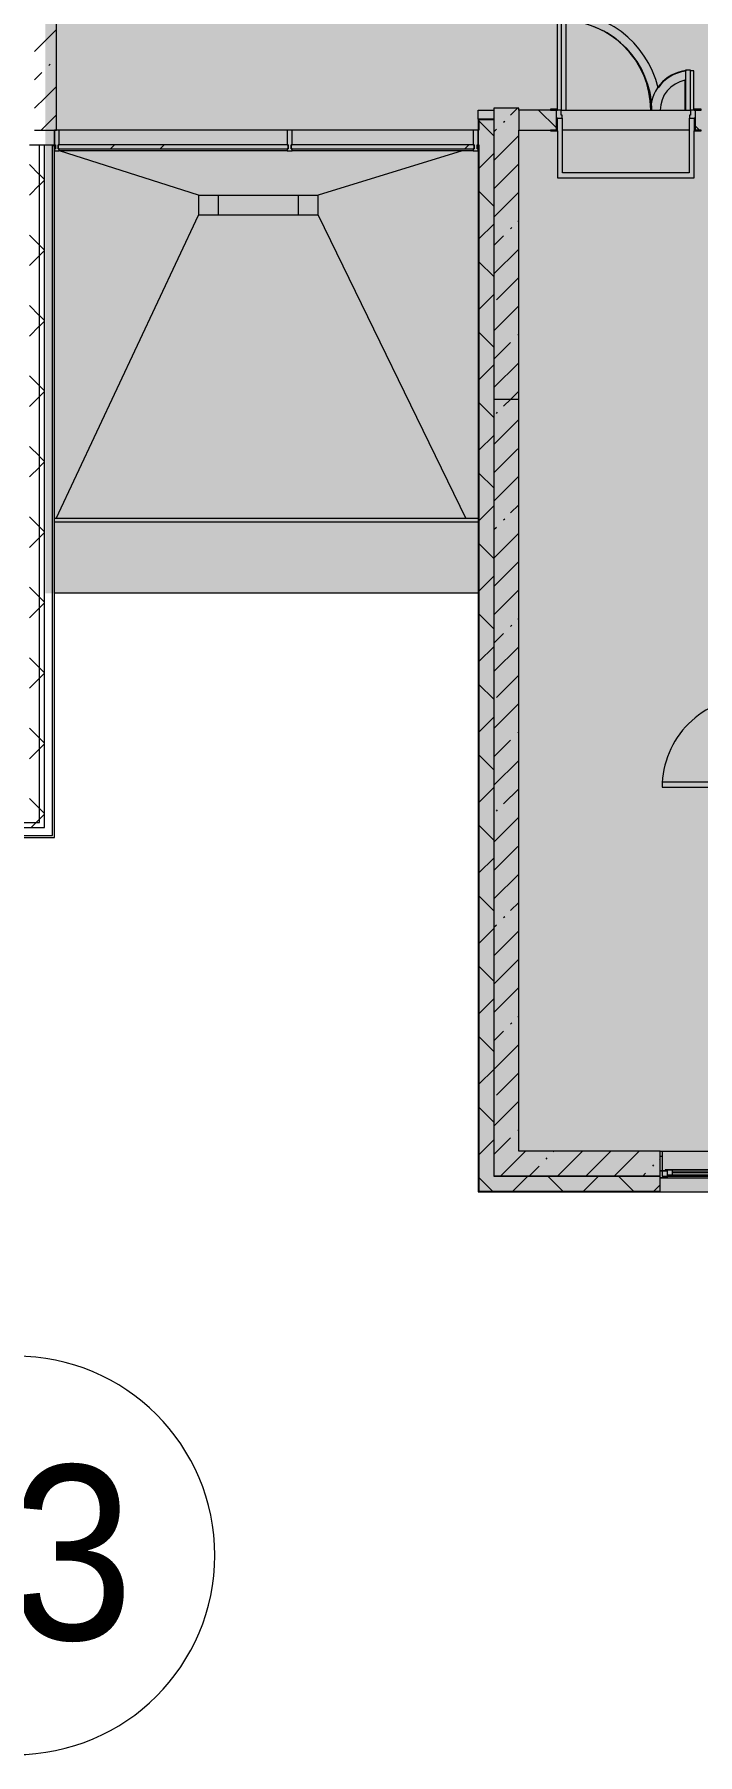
# Model space of a CAD drawing. Header units: millimetres. Extents: x -6228 to 200708, y -8553 to 29014.
# Drawn here: x 84750 to 91405, y -5906 to 11360 of the extents above; entities that cross this region are included whole.
import ezdxf

# ---------------------------------------------------------------- set-up
doc = ezdxf.new("R2010")
doc.units = ezdxf.units.MM
doc.layers.add('A-DETL-GENF-1', color=7, linetype='Continuous', lineweight=9, true_color=0xc0c0c0, transparency=0.4)
for name, color, linetype, lineweight, true_color in [('A-DOOR-1', 7, 'Continuous', 5, 0xb7b7b7), ('A-DOOR-2', 7, 'Continuous', 5, 0xe2e2e2), ('A-DOOR-FRAM-1', 7, 'Continuous', 5, 0xe2e2e2), ('A-DOOR-FRAM-2', 7, 'Continuous', 5, 0xb7b7b7), ('A-FLOR-2', 7, 'Continuous', 5, 0xb7b7b7), ('A-GENM-1', 7, 'Continuous', 5, 0x737373), ('A-GLAZ-1', 7, 'Continuous', 5, 0x737373), ('A-GLAZ-CURT-1', 7, 'Continuous', 5, 0x737373), ('A-GLAZ-CWMG-1', 7, 'Continuous', 5, 0x383e42), ('A-GLAZ-CWMG-2', 7, 'Continuous', 5, 0x737373), ('A-ROOF-1', 7, 'Continuous', 5, 0x737373), ('A-WALL-1', 7, 'Continuous', 5, 0x737373), ('A-WALL-2', 7, 'Continuous', 9, 0x737373), ('I-WALL-2', 7, 'Continuous', 5, 0x737373)]:
    doc.layers.add(name, color=color, linetype=linetype, lineweight=lineweight, true_color=true_color)
for name, color, linetype, lineweight in [('A-GLAZ-CURT', 7, 'Continuous', 5), ('A-WALL', 7, 'Continuous', 5), ('A-WALL-3', 7, 'Continuous', 9), ('I-WALL', 7, 'Continuous', 5), ('Оси', 7, 'Continuous', 9), ('Оси-1', 7, 'Continuous', 20)]:
    doc.layers.add(name, color=color, linetype=linetype, lineweight=lineweight)
doc.styles.add('Arial', font='arial.ttf', dxfattribs={"width": 0.9, "height": 1750})
pattern_1 = [(45, (0, 0), (-353.5534, 353.5534), []), (135, (0, 0), (-353.5534, -353.5534), [])]
pattern_2 = [(45, (0, 0), (-285.1231, 285.1231), []), (45, (285.12, 0), (-285.1231, 285.1231), [504.031, -100.806, 16.764, -84.042])]

# ---------------------------------------------------------------- blocks, each defined once
blk = doc.blocks.new('120_Окно_СКБ_1Ст - 120_Окно_СКБ_1Ст 900х2500_h_ с форточкой-V62-2_1_3_птичка копия 1')
at = {"layer": 'A-GLAZ-1'}
for p, q in [((-450, -127), (-450, -57)), ((-450, -57), (-380, -57)), ((450, -57), (-450, -57)), ((-380, -127), (-450, -127)), ((-450, -127), (-400, -127)), ((-380, -127), (-400, -127)), ((-400, -127), (-400, -137)), ((-400, -137), (400, -137)), ((400, -137), (-400, -137)), ((-380, -57), (-380, -127)), ((380, -87), (-380, -87)), ((-380, -87), (-380, -127)), ((-330, -137), (-330, -87)), ((-330, -107), (330, -107)), ((330, -117), (-330, -117)), ((330, -137), (330, -87)), ((380, -127), (380, -57)), ((380, -57), (450, -57)), ((380, -127), (380, -87)), ((450, -127), (380, -127)), ((400, -127), (380, -127)), ((400, -127), (450, -127)), ((400, -137), (400, -127)), ((450, -57), (450, -127))]:
    blk.add_line(p, q, dxfattribs=at)
blk = doc.blocks.new('110_Дверь_СКБ_2Ст - Д-5_п_ Из игровой в коридор-32215844-2_1_3_птичка копия 1')
at = {"layer": 'A-DOOR-2'}
for points in [[(-638, 40), (-588, 40), (-588, 940), (-638, 940)], [(612, 440), (612, 40), (662, 40), (662, 440)]]:
    blk.add_hatch(color=256, dxfattribs=at).paths.add_polyline_path(points)
h = blk.add_hatch(color=256, dxfattribs=at)
h.paths.add_polyline_path([(-688, 40), (-688, -40), (-628, -40), (-628, -10), (-638, -10), (-638, 40)])
h.paths.add_polyline_path([(652, -40), (712, -40), (712, 40), (662, 40), (662, -10), (652, -10)])
at = {"layer": 'A-DOOR-FRAM-1'}
for points in [[(-742, 40), (-672, 40), (-672, 48), (-742, 48)], [(698, 40), (768, 40), (768, 48), (698, 48)], [(-742, -48), (-672, -48), (-672, -40), (-742, -40)], [(698, -48), (768, -48), (768, -40), (698, -40)]]:
    blk.add_hatch(color=256, dxfattribs=at).paths.add_polyline_path(points)
at = {"layer": 'A-DOOR-1'}
for p, q in [((-638, 940), (-638, 40)), ((-588, 940), (-638, 940)), ((-588, 40), (-588, 940)), ((662, 440), (612, 440)), ((612, 440), (612, 40)), ((662, 40), (662, 440)), ((-638, 40), (-588, 40)), ((612, 40), (662, 40))]:
    blk.add_line(p, q, dxfattribs=at)
for centre, radius, start, end in [((-638, 40), 900, 0, 90), ((662, 40), 400, 90, 180)]:
    blk.add_arc(centre, radius, start, end, dxfattribs=at)
at = {"layer": 'A-DOOR-FRAM-2'}
for p, q in [((-672, 48), (-742, 48)), ((-742, 48), (-742, 40)), ((-742, 40), (-672, 40)), ((-638, 40), (-688, 40)), ((-688, 40), (-688, -40)), ((-672, 40), (-672, 48)), ((-638, -10), (-638, 40)), ((662, 40), (662, -10)), ((712, 40), (662, 40)), ((768, 48), (698, 48)), ((698, 48), (698, 40)), ((698, 40), (768, 40)), ((712, -40), (712, 40)), ((768, 40), (768, 48)), ((-672, -40), (-742, -40)), ((-742, -40), (-742, -48)), ((-742, -48), (-672, -48)), ((-688, -40), (-628, -40)), ((-672, -39), (-688, -39)), ((-688, -39), (-688, -40)), ((-688, -40), (-672, -40)), ((-672, -40), (-672, -39)), ((-672, -48), (-672, -40)), ((-628, -10), (-638, -10)), ((-628, -40), (-628, -10)), ((662, -10), (652, -10)), ((652, -10), (652, -40)), ((652, -40), (712, -40)), ((712, -39), (698, -39)), ((698, -39), (698, -40)), ((698, -40), (712, -40)), ((768, -40), (698, -40)), ((698, -40), (698, -48)), ((698, -48), (768, -48)), ((712, -40), (712, -39)), ((768, -48), (768, -40))]:
    blk.add_line(p, q, dxfattribs=at)
blk = doc.blocks.new('110_Дверь_СКБ_2Ст - Д-2а_п_ Из коридора на лестницу-32215207-2_1_3_птичка копия 1')
at = {"layer": 'A-DOOR-2'}
for points in [[(-587.5, 100), (-587.5, 1000), (-637.5, 1000), (-637.5, 100)], [(612.5, 100), (662.5, 100), (662.5, 500), (612.5, 500), (612.5, 427.3)], [(712.5, -100), (712.5, 20), (697.5, 20), (697.5, -100)]]:
    blk.add_hatch(color=256, dxfattribs=at).paths.add_polyline_path(points)
h = blk.add_hatch(color=256, dxfattribs=at)
h.paths.add_polyline_path([(652.5, 20), (712.5, 20), (712.5, 100), (662.5, 100), (657, 50), (652.5, 50)])
h.paths.add_polyline_path([(-687.5, 20), (-627.5, 20), (-627.5, 50), (-637.5, 50), (-637.5, 100), (-687.5, 100)])
at = {"layer": 'A-DOOR-FRAM-1'}
for points in [[(-672.5, 100), (-672.5, 108), (-742.5, 108), (-742.5, 100)], [(-672.5, -100), (-672.5, 20), (-687.5, 20), (-687.5, -100)], [(767.5, 100), (767.5, 108), (697.5, 108), (697.5, 100)], [(-672.5, -108), (-672.5, -100), (-742.5, -100), (-742.5, -108)], [(767.5, -108), (767.5, -100), (697.5, -100), (697.5, -108)]]:
    blk.add_hatch(color=256, dxfattribs=at).paths.add_polyline_path(points)
at = {"layer": 'A-DOOR-1'}
for p, q in [((-637.5, 1000), (-637.5, 100)), ((-587.5, 1000), (-637.5, 1000)), ((-587.5, 100), (-587.5, 1000)), ((662.5, 500), (612.5, 500)), ((612.5, 500), (612.5, 100)), ((662.5, 100), (662.5, 500)), ((-637.5, 100), (-587.5, 100)), ((612.5, 100), (662.5, 100))]:
    blk.add_line(p, q, dxfattribs=at)
for centre, radius, start, end in [((-637.5, 100), 900, 0, 90), ((662.5, 100), 400, 90, 180)]:
    blk.add_arc(centre, radius, start, end, dxfattribs=at)
at = {"layer": 'A-DOOR-FRAM-2'}
for p, q in [((-672.5, 108), (-742.5, 108)), ((-742.5, 108), (-742.5, 100)), ((-742.5, 100), (-672.5, 100)), ((-637.5, 100), (-687.5, 100)), ((-687.5, 100), (-687.5, 20)), ((-687.5, 20), (-627.5, 20)), ((-672.5, 20), (-687.5, 20)), ((-687.5, 20), (-687.5, -100)), ((-672.5, 100), (-672.5, 108)), ((-672.5, -100), (-672.5, 20)), ((-637.5, 50), (-637.5, 100)), ((-627.5, 50), (-637.5, 50)), ((-627.5, 20), (-627.5, 50)), ((662.5, 50), (652.5, 50)), ((652.5, 50), (652.5, 20)), ((652.5, 20), (712.5, 20)), ((662.5, 100), (662.5, 50)), ((712.5, 100), (662.5, 100)), ((767.5, 108), (697.5, 108)), ((697.5, 108), (697.5, 100)), ((697.5, 100), (767.5, 100)), ((712.5, 20), (697.5, 20)), ((697.5, 20), (697.5, -100)), ((712.5, 20), (712.5, 100)), ((712.5, -100), (712.5, 20)), ((767.5, 100), (767.5, 108)), ((-672.5, -100), (-742.5, -100)), ((-742.5, -100), (-742.5, -108)), ((-742.5, -108), (-672.5, -108)), ((-687.5, -100), (-672.5, -100)), ((-672.5, -108), (-672.5, -100)), ((697.5, -100), (712.5, -100)), ((767.5, -100), (697.5, -100)), ((697.5, -100), (697.5, -108)), ((697.5, -108), (767.5, -108)), ((767.5, -108), (767.5, -100))]:
    blk.add_line(p, q, dxfattribs=at)
blk = doc.blocks.new('Системная панель - Стекло - 40мм-23946635-2_1_3_птичка копия 1')
at = {"layer": 'A-GLAZ-CURT'}
h = blk.add_hatch(dxfattribs=at)
h.set_pattern_fill('FP_85', color=256, style=0, pattern_type=2)
h.set_pattern_definition([(45, (-86642.5, -9710), (-1414.214, 1414.214), [1000, -3000]), (45, (-87642.5, -10210), (-1414.214, 1414.214), [3000, -1000]), (45, (-85642.5, -10710), (-1414.214, 1414.214), [1000, -3000])])
h.paths.add_polyline_path([(1101, 0), (1153, 0), (1153, 40), (-1153, 40), (-1153, 0), (-473, 0)])
at = {"layer": 'A-GLAZ-CURT-1'}
for p, q in [((1153, 40), (-1153, 40)), ((-1153, 40), (-1153, 0)), ((-1153, 0), (1153, 0)), ((1153, 0), (1153, 40))]:
    blk.add_line(p, q, dxfattribs=at)
blk = doc.blocks.new('Системная панель - Стекло - 40мм-23946636-2_1_3_птичка копия 1')
at = {"layer": 'A-GLAZ-CURT'}
h = blk.add_hatch(dxfattribs=at)
h.set_pattern_fill('FP_86', color=256, style=0, pattern_type=2)
h.set_pattern_definition([(45, (-88744.2, -9710), (-1414.214, 1414.214), [1000, -3000]), (45, (-89744.2, -10210), (-1414.214, 1414.214), [3000, -1000]), (45, (-87744.2, -10710), (-1414.214, 1414.214), [1000, -3000])])
h.paths.add_polyline_path([(919, 0), (919, 40), (-919, 40), (-919, 0), (908, 0)])
at = {"layer": 'A-GLAZ-CURT-1'}
for p, q in [((919, 40), (-919, 40)), ((-919, 40), (-919, 0)), ((-919, 0), (919, 0)), ((919, 0), (919, 40))]:
    blk.add_line(p, q, dxfattribs=at)
blk = doc.blocks.new('Прямоугольный импост - Импост структурный с накладкой - 190мм-23186047-2_1_3_птичка копия 1')
at = {"layer": 'A-GLAZ-CWMG-1'}
for points in [[(87265, 10250), (87285, 10250), (87285, 10400), (85000, 10400), (85000, 10250), (85670, 10250)], [(87234, 10193), (87285, 10193), (87285, 10210), (85000, 10210), (85000, 10193), (85670, 10193)]]:
    blk.add_hatch(color=256, dxfattribs=at).paths.add_polyline_path(points)
at = {"layer": 'A-GLAZ-CWMG-2'}
for p, q in [((87285, 10400), (85000, 10400)), ((87285, 10193), (85000, 10193))]:
    blk.add_line(p, q, dxfattribs=at)
blk = doc.blocks.new('Прямоугольный импост - Импост структурный с накладкой - 190мм-23186048-2_1_3_птичка копия 1')
at = {"layer": 'A-GLAZ-CWMG-1'}
for points in [[(88000, 10250), (88000, 10400), (87335, 10400), (87335, 10250), (87411, 10250)], [(87335, 10193), (88000, 10193), (88000, 10210), (87335, 10210)]]:
    blk.add_hatch(color=256, dxfattribs=at).paths.add_polyline_path(points)
at = {"layer": 'A-GLAZ-CWMG-2'}
for p, q in [((88000, 10400), (87335, 10400)), ((88000, 10193), (87335, 10193))]:
    blk.add_line(p, q, dxfattribs=at)
blk = doc.blocks.new('Прямоугольный импост - Импост структурный с накладкой - 190мм-23186049-2_1_3_птичка копия 1')
at = {"layer": 'A-GLAZ-CWMG-1'}
for points in [[(89153, 10250), (89154, 10250), (89153, 10400), (88000, 10400), (88000, 10250), (88282, 10250)], [(88000, 10193), (89154, 10193), (89153, 10210), (88000, 10210)]]:
    blk.add_hatch(color=256, dxfattribs=at).paths.add_polyline_path(points)
at = {"layer": 'A-GLAZ-CWMG-2'}
for p, q in [((89154, 10400), (88000, 10400)), ((89154, 10193), (88000, 10193))]:
    blk.add_line(p, q, dxfattribs=at)
blk = doc.blocks.new('Прямоугольный импост - Импост структурный с накладкой - 190мм-23946639-2_1_3_птичка копия 1')
at = {"layer": 'A-GLAZ-CWMG-2'}
for p, q in [((-50, 0), (-50, 17)), ((-50, 17), (0, 17)), ((-40, 0), (-50, 0)), ((-40, -40), (-40, 0)), ((0, 0), (-10, 0)), ((-10, 0), (-10, -40)), ((0, 17), (0, 0)), ((-50, -190), (-50, -40)), ((-50, -40), (-40, -40)), ((-10, -40), (0, -40)), ((0, -40), (0, -190)), ((0, -190), (-50, -190))]:
    blk.add_line(p, q, dxfattribs=at)
blk = doc.blocks.new('Прямоугольный импост - Импост структурный с накладкой - 190мм-23946641-2_1_3_птичка копия 1')
at = {"layer": 'A-GLAZ-CWMG-2'}
for p, q in [((0, 17), (-50, 17)), ((-50, 17), (-50, 0)), ((-50, 0), (-40, 0)), ((-40, 0), (-40, -40)), ((-10, -40), (-10, 0)), ((-10, 0), (0, 0)), ((0, 0), (0, 17)), ((-40, -40), (-50, -40)), ((-50, -40), (-50, -190)), ((0, -40), (-10, -40)), ((0, -190), (0, -40)), ((-50, -190), (0, -190))]:
    blk.add_line(p, q, dxfattribs=at)
blk = doc.blocks.new('Прямоугольный импост - Импост структурный с накладкой - 190мм-23946633-2_1_3_птичка копия 1')
at = {"layer": 'A-GLAZ-CWMG-2'}
for p, q in [((-25, 0), (-25, 17)), ((-25, 17), (25, 17)), ((-15, 0), (-25, 0)), ((-15, -40), (-15, 0)), ((25, 0), (15, 0)), ((15, 0), (15, -40)), ((25, 17), (25, 0)), ((-25, -190), (-25, -40)), ((-25, -40), (-15, -40)), ((15, -40), (25, -40)), ((25, -40), (25, -190)), ((25, -190), (-25, -190))]:
    blk.add_line(p, q, dxfattribs=at)
blk = doc.blocks.new('парапет9 - парапет-22867712-2_1_3_птичка копия 1')
at = {"layer": 'A-GENM-1'}
for p, q in [((89202, 8002), (84950, 8002)), ((89202, 7964), (84950, 7964)), ((84950, 7255), (89202, 7255))]:
    blk.add_line(p, q, dxfattribs=at)
blk = doc.blocks.new('Ось сетки - D8-29747960-2_1_3_птичка копия 1')
at = {"layer": 'Оси-1'}
for start, end in [(360, 180), (180, 360)]:
    blk.add_arc((0, 0), 4, start, end, dxfattribs=at)

msp = doc.modelspace()

# ---------------------------------------------------------------- hatches: boundary and pattern name
at = {"layer": 'A-DETL-GENF-1'}
msp.add_hatch(color=256, dxfattribs=at).paths.add_polyline_path([(119627.9, -258), (125238, -258), (125238, 21558), (93308, 21558), (93308, 27348), (84860, 27348), (84860, 5750), (89202, 5750), (89202, -258), (119192.5, -258)])
at = {"layer": 'A-WALL'}
h = msp.add_hatch(dxfattribs=at)
h.set_pattern_fill('FP_20', color=256, style=0, pattern_type=2)
h.set_pattern_definition(pattern_1)
h.paths.add_polyline_path([(89210, -100), (89360, -100), (89360, 10502), (89210, 10502), (89210, 747.6)])
h = msp.add_hatch(dxfattribs=at)
h.set_pattern_fill('FP_20', color=256, style=0, pattern_type=2)
h.set_pattern_definition(pattern_1)
h.paths.add_polyline_path([(84700, 3450), (84800, 3450), (84799.1, 10250), (84700, 10250), (84700, 3550)])
h = msp.add_hatch(dxfattribs=at)
h.set_pattern_fill('FP_20', color=256, style=0, pattern_type=2)
h.set_pattern_definition(pattern_1)
h.paths.add_polyline_path([(84850, 3400), (84850, 10250), (84800, 10250), (84800, 3400)])
h = msp.add_hatch(dxfattribs=at)
h.set_pattern_fill('FP_20', color=256, style=0, pattern_type=2)
h.set_pattern_definition(pattern_1)
h.paths.add_polyline_path([(84800, 3400), (84799.1, 3450), (84120, 3450), (84120, 3400), (84799.1, 3400)])
h.paths.add_polyline_path([(76962.6, 3400), (77080, 3400), (77080, 3450), (75700, 3450), (75700, 3400), (76091.8, 3400)])
h.paths.add_polyline_path([(77980, 3400), (79180, 3400), (79180, 3450), (77980, 3450)])
h.paths.add_polyline_path([(81316.2, 3400), (81420, 3400), (81420, 3450), (80080, 3450), (80080, 3400), (80445.5, 3400)])
h = msp.add_hatch(dxfattribs=at)
h.set_pattern_fill('FP_20', color=256, style=0, pattern_type=2)
h.set_pattern_definition(pattern_1)
h.paths.add_polyline_path([(120230, -250), (121130, -250), (121130, -100), (120230, -100)])
h.paths.add_polyline_path([(122030, -250), (122830, -250), (122830, -100), (122030, -100)])
h.paths.add_polyline_path([(123981.5, -250), (125080, -250), (125080, -100), (123730, -100), (123730, -250)])
h.paths.add_polyline_path([(109179.2, -250), (110230, -250), (110230, -100), (108930, -100), (108930, -250)])
h.paths.add_polyline_path([(113680, -250), (113680, -100), (112530, -100), (112530, -250), (113532.9, -250)])
h.paths.add_polyline_path([(115630, -250), (115630, -100), (114580, -100), (114580, -250), (115274.3, -250)])
h.paths.add_polyline_path([(107437.8, -250), (108030, -250), (108030, -100), (107130, -100), (107130, -250)])
h.paths.add_polyline_path([(117930, -250), (119330, -250), (119330, -100), (117930, -100)])
h.paths.add_polyline_path([(95680, -250), (99930, -250), (99930, -100), (95680, -100)])
h.paths.add_polyline_path([(104830, -250), (104825.6, -100), (103780, -100), (103780, -250), (104825.6, -250)])
h.paths.add_polyline_path([(94780, -250), (94780, -100), (93630, -100), (93630, -250), (94530, -250)])
h.paths.add_polyline_path([(102880, -250), (102880, -100), (100830, -100), (100830, -250), (102213.5, -250)])
h.paths.add_polyline_path([(92730, -250), (92730, -100), (91930, -100), (91930, -250), (92635.5, -250)])
h.paths.add_polyline_path([(89210, -250), (91030, -250), (91030, -100), (89210, -100)])
at = {"layer": 'I-WALL'}
h = msp.add_hatch(dxfattribs=at)
h.set_pattern_fill('FP_28', color=256, style=0, pattern_type=2)
h.set_pattern_definition(pattern_2)
h.paths.add_polyline_path([(84799.1, 10400), (84860, 10400), (84860, 16300), (84750, 16300), (84750, 10400)])
h = msp.add_hatch(dxfattribs=at)
h.set_pattern_fill('FP_28', color=256, style=0, pattern_type=2)
h.set_pattern_definition(pattern_2)
h.paths.add_polyline_path([(84860, 10400), (84970, 10400), (84970, 16300), (84860, 16300), (84860, 10927.3)])
h = msp.add_hatch(dxfattribs=at)
h.set_pattern_fill('FP_28', color=256, style=0, pattern_type=2)
h.set_pattern_definition(pattern_2)
h.paths.add_polyline_path([(89610, 7700), (89610, 10620), (89360, 10620), (89360, 7700)])
h = msp.add_hatch(dxfattribs=at)
h.set_pattern_fill('FP_31', color=256, style=0, pattern_type=2)
h.set_pattern_definition([(135, (0, 0), (-353.5534, -353.5534), [])])
h.paths.add_polyline_path([(91764.8, 10400), (92510, 10400), (92510, 10600), (91385, 10600), (91385, 10400), (91440, 10400)])
h.paths.add_polyline_path([(89610, 10400), (89985, 10400), (89985, 10600), (89610, 10600), (89610, 10520)])
h.paths.add_polyline_path([(94210, 10400), (94210, 10600), (93460, 10600), (93460, 10400), (93506.3, 10400)])
h = msp.add_hatch(dxfattribs=at)
h.set_pattern_fill('FP_28', color=256, style=0, pattern_type=2)
h.set_pattern_definition(pattern_2)
h.paths.add_polyline_path([(89360, 150), (89610, 150), (89610, 7700), (89360, 7700), (89360, 747.6)])
h = msp.add_hatch(dxfattribs=at)
h.set_pattern_fill('FP_28', color=256, style=0, pattern_type=2)
h.set_pattern_definition(pattern_2)
h.paths.add_polyline_path([(91030, -100), (91030, 150), (89360, 150), (89360, -100), (90894.1, -100)])

# ---------------------------------------------------------------- linework, layer by layer
at = {"layer": 'A-FLOR-2'}
for p, q in [((89994.5, 11588.1), (89994.5, 10608)), ((91278.6, 10899.7), (91278.6, 10600)), ((91368.6, 10600), (91368.6, 10993.6)), ((89203.5, 10508.5), (89203.5, 10600)), ((89203.5, 10600), (89360, 10600)), ((90085, 10600), (91278.6, 10600)), ((91278.6, 10600), (91285, 10600)), ((90000, 10392), (90000, 9920)), ((90050, 9970), (90050, 10520)), ((91320, 10520), (91320, 9970)), ((91370, 9920), (91370, 10392)), ((90000, 9920), (91370, 9920)), ((91320, 9970), (90050, 9970)), ((91030, 150), (91051, 150))]:
    msp.add_line(p, q, dxfattribs=at)
for centre, radius, start, end in [((90037, 10589), 1000, 13.54971, 92.43764), ((90037, 10589), 910, 0.6926, 86.97623), ((91335, 10600), 395, 97.29578, 145.57769), ((91335, 10600), 305, 100.66451, 180), ((91335, 10600), 395, 85.12655, 90.00042)]:
    msp.add_arc(centre, radius, start, end, dxfattribs=at)
at = {"layer": 'A-ROOF-1'}
for p, q in [((86397.5, 9745), (85002.9, 10193)), ((89043.8, 10193), (87597.5, 9745)), ((89202, 10242), (89193.5, 10239.4)), ((86397.5, 9745), (86397.5, 9545)), ((86397.5, 9745), (87597.5, 9745)), ((86597.5, 9545), (86597.5, 9745)), ((87397.5, 9745), (87397.5, 9545)), ((87597.5, 9545), (87597.5, 9745)), ((84968.2, 6500.9), (86397.5, 9545)), ((87597.5, 9545), (86397.5, 9545)), ((87597.5, 9545), (89079.8, 6500.9))]:
    msp.add_line(p, q, dxfattribs=at)
at = {"layer": 'A-WALL'}
msp.add_line((75858, 3300), (84950, 3300), dxfattribs=at)
at = {"layer": 'A-WALL-1'}
for p, q in [((84950, 3300), (84950, 10400)), ((89360, 10510), (89202, 10510)), ((89202, 10510), (89202, -258)), ((84960, 10242), (84950, 10242)), ((89202, 10242), (89193.5, 10242)), ((91030, 100), (91050, 100)), ((91030, -100), (89360, -100)), ((91030, -258), (91030, -100)), ((91050, -100), (91050, -100)), ((91050, -100), (91930, -100)), ((89202, -258), (94780, -258))]:
    msp.add_line(p, q, dxfattribs=at)
at = {"layer": 'A-WALL-2'}
for p, q in [((89610, 10600), (89610, 10400)), ((89202, 10400), (89210, 10400)), ((89360, 10505), (89207, 10505)), ((89207, 10505), (89207, 10400)), ((89210, 10502), (89210, 10400)), ((89360, 10502), (89210, 10502)), ((84860, 10250), (84950, 10250)), ((84930, 3320), (84930, 10250)), ((84930, 10247), (84950, 10247)), ((84950, 10242), (84930, 10242)), ((89202, 10250), (89210, 10250)), ((89202, 10247), (89207, 10247)), ((89207, 10247), (89207, -253)), ((89210, 10250), (89210, -250)), ((89207, -253), (91030, -253)), ((89210, -250), (91030, -250))]:
    msp.add_line(p, q, dxfattribs=at)
at = {"layer": 'A-WALL-3'}
for p, q in [((84700, 10250), (84860, 10250)), ((84800, 3450), (84800, 10250)), ((84850, 3400), (84850, 10250)), ((84120, 3450), (84800, 3450)), ((84120, 3400), (84850, 3400)), ((84120, 3320), (84930, 3320))]:
    msp.add_line(p, q, dxfattribs=at)
at = {"layer": 'I-WALL-2'}
for p, q in [((84970, 10400), (84970, 13400)), ((89610, 10620), (89360, 10620)), ((89360, 10620), (89360, -100)), ((89610, 10600), (89610, 10620)), ((89930, 10600), (89610, 10600)), ((84750, 10400), (84970, 10400)), ((89610, 10400), (89930, 10400)), ((89610, 150), (89610, 10400)), ((91320, 10400), (90050, 10400)), ((89360, 7700), (89610, 7700)), ((91030, 150), (89610, 150)), ((91030, -100), (91030, 150)), ((91050, 150), (91950, 150)), ((91050, 150), (91050, -100)), ((89360, -100), (91030, -100))]:
    msp.add_line(p, q, dxfattribs=at)

# ---------------------------------------------------------------- block references
at = {"layer": 'A-DOOR-1'}
msp.add_blockref('110_Дверь_СКБ_2Ст - Д-2а_п_ Из коридора на лестницу-32215207-2_1_3_птичка копия 1', (90672.5, 10500), dxfattribs=at)
at = {"layer": 'A-DOOR-1', "rotation": 89.99999999999991}
msp.add_blockref('110_Дверь_СКБ_2Ст - Д-5_п_ Из игровой в коридор-32215844-2_1_3_птичка копия 1', (91990, 4442.5), dxfattribs=at)
at = {"layer": 'A-GENM-1'}
msp.add_blockref('парапет9 - парапет-22867712-2_1_3_птичка копия 1', (0, -1500), dxfattribs=at)
at = {"layer": 'A-GLAZ-1', "rotation": 180}
msp.add_blockref('120_Окно_СКБ_1Ст - 120_Окно_СКБ_1Ст 900х2500_h_ с форточкой-V62-2_1_3_птичка копия 1', (91480, -175), dxfattribs=at)
at = {"layer": 'A-GLAZ-CURT-1'}
for name, p in [('Системная панель - Стекло - 40мм-23946635-2_1_3_птичка копия 1', (86142.5, 10210)), ('Системная панель - Стекло - 40мм-23946636-2_1_3_птичка копия 1', (88244.3, 10210))]:
    msp.add_blockref(name, p, dxfattribs=at)
at = {"layer": 'A-GLAZ-CWMG-2', "rotation": 180}
msp.add_blockref('Прямоугольный импост - Импост структурный с накладкой - 190мм-23946641-2_1_3_птичка копия 1', (84950, 10210), dxfattribs=at)
at = {"layer": 'A-GLAZ-CWMG-2'}
for name in ['Прямоугольный импост - Импост структурный с накладкой - 190мм-23186047-2_1_3_птичка копия 1', 'Прямоугольный импост - Импост структурный с накладкой - 190мм-23186048-2_1_3_птичка копия 1', 'Прямоугольный импост - Импост структурный с накладкой - 190мм-23186049-2_1_3_птичка копия 1']:
    msp.add_blockref(name, (0, 0), dxfattribs=at)
at = {"layer": 'A-GLAZ-CWMG-2', "extrusion": (0, 0, -1), "rotation": 180}
for name, p in [('Прямоугольный импост - Импост структурный с накладкой - 190мм-23946633-2_1_3_птичка копия 1', (-87310, 10210)), ('Прямоугольный импост - Импост структурный с накладкой - 190мм-23946639-2_1_3_птичка копия 1', (-89203.5, 10210))]:
    msp.add_blockref(name, p, dxfattribs=at)
at = {"layer": 'Оси-1', "xscale": 499.9999999999995, "yscale": 499.9999999999995, "zscale": 499.9999999999995}
msp.add_blockref('Ось сетки - D8-29747960-2_1_3_птичка копия 1', (84560, -3906.3), dxfattribs=at)

# ---------------------------------------------------------------- texts
at = {"layer": 'Оси', "insert": (83296.9, -3003), "char_height": 1750, "width": 3030.379, "attachment_point": 1, "style": 'Arial'}
msp.add_mtext('23', dxfattribs=at)

doc.saveas('drawing.dxf')
